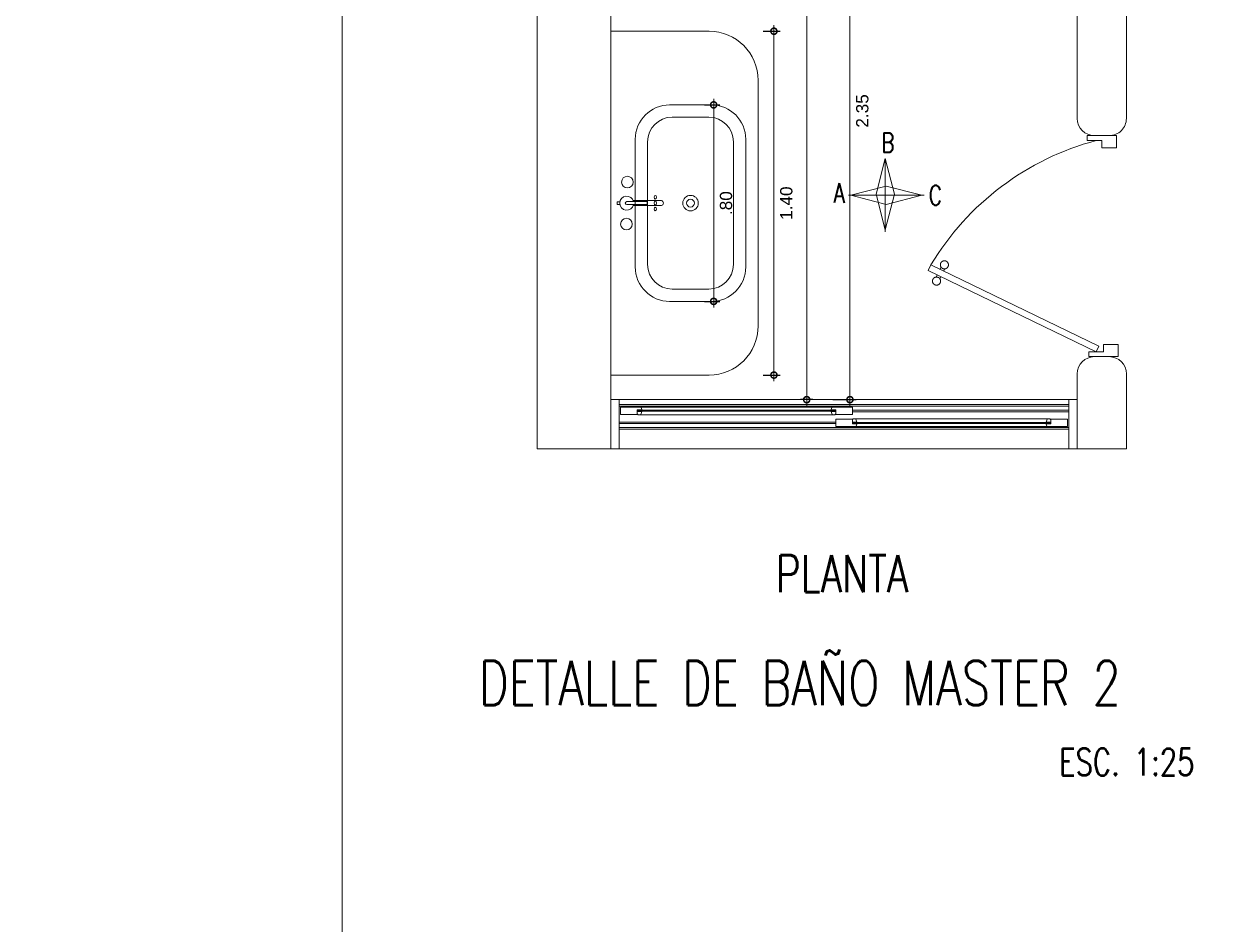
# Model space of a CAD drawing. Header units: metres. Extents: x 113 to 2416, y -346 to 476.
# Drawn here: x 281.835 to 286.719, y -159.708 to -156.044 of the extents above; entities that cross this region are included whole.
import ezdxf

# ---------------------------------------------------------------- set-up
doc = ezdxf.new("R2010")
doc.units = ezdxf.units.M
doc.header["$PDMODE"] = 34
doc.linetypes.add('0', pattern=[0])
doc.layers.get('0').update_dxf_attribs({"color": 250, "linetype": '0', "lineweight": 20})
doc.layers.get('Defpoints').update_dxf_attribs({"color": 6})
for name, color, linetype, lineweight in [('A-DOOR', 35, 'Continuous', 5), ('A-WALL', 250, 'Continuous', 20), ('baños', 140, 'Continuous', 0), ('cristales', 131, 'Continuous', 0), ('DIMENSIONES', 5, 'Continuous', 5), ('SE-4', 254, 'Continuous', 0), ('textos', 7, 'Continuous', 0)]:
    doc.layers.add(name, color=color, linetype=linetype, lineweight=lineweight)
doc.styles.add('Arch-Dim', font='romans.shx', dxfattribs={"width": 0.75})
doc.styles.add('ESC25-2mm', font='arial.ttf', dxfattribs={"height": 0.05})
doc.styles.get("Standard").update_dxf_attribs({"font": 'arial.ttf', "height": 0.1875})
doc.dimstyles.new('DIMS25', dxfattribs={"dimtxt": 0.05, "dimasz": 0.05, "dimexe": 0.025, "dimexo": 0.025, "dimgap": 0.025, "dimtad": 2, "dimzin": 4, "dimdsep": 46, "dimtxsty": 'ESC25-2mm', "dimblk": 'DOTSMALL', "dimcen": 0.025, "dimdle": 0.025, "dimclrd": 256, "dimclre": 256, "dimclrt": 1, "dimadec": 0, "dimazin": 0, "dimtfac": 1, "dimtix": 1, "dimtmove": 2, "dimatfit": 3, "dimfxl": 1, "dimtolj": 1, "dimtzin": 0, "dimlwd": -1, "dimarcsym": 0})

# ---------------------------------------------------------------- blocks, each defined once
blk = doc.blocks.new('P90')
at = {"layer": 'A-DOOR'}
for p, q in [((-0.0476, -0.8576), (0.6364, -0.5264)), ((0.5992, -0.5445), (0.5949, -0.5355)), ((0.6473, -0.5489), (0.6364, -0.5264)), ((-0.0368, -0.88), (0.6473, -0.5489)), ((0.5843, -0.5517), (0.58, -0.5427)), ((0.5952, -0.5741), (0.5995, -0.5831)), ((0.6101, -0.5669), (0.6144, -0.5759)), ((-0.0368, -0.88), (-0.0476, -0.8576))]:
    blk.add_line(p, q, dxfattribs=at)
for points in [[(-0.06, -0.02), (-0.06, -0.05), (-0.12, -0.05), (-0.12, 0), (0, 0), (0, -0.02)], [(-0.0668, -0.88), (-0.0668, -0.85), (-0.1268, -0.85), (-0.1268, -0.9), (-0.0068, -0.9), (-0.0068, -0.88)]]:
    blk.add_lwpolyline(points, close=True, dxfattribs=at)
blk.add_arc((-0.3259, -1.105), 1.1228, 31.0139, 75.0797, dxfattribs=at)
for points in [[(0.5812, -0.5096), (0.5857, -0.5096), (0.5933, -0.5141), (0.5977, -0.5218), (0.5977, -0.5306), (0.5933, -0.5383), (0.5856, -0.5427), (0.5767, -0.5427), (0.5691, -0.5383), (0.5647, -0.5306), (0.5647, -0.5217), (0.5691, -0.514), (0.5768, -0.5096), (0.5812, -0.5096)], [(0.6133, -0.5758), (0.6177, -0.5758), (0.6254, -0.5803), (0.6298, -0.5879), (0.6298, -0.5968), (0.6253, -0.6045), (0.6176, -0.6089), (0.6088, -0.6089), (0.6011, -0.6044), (0.5967, -0.5967), (0.5967, -0.5879), (0.6011, -0.5802), (0.6088, -0.5758), (0.6133, -0.5758)]]:
    blk.add_open_spline(points, degree=2, dxfattribs=at)
blk = doc.blocks.new('A$C57825f6e')
at = {"layer": 'A-DOOR'}
for p, q in [((0, 0.2), (1.9, 0.2)), ((0, 0.2), (0, 0)), ((0.034, 0), (0.034, 0.2)), ((1.866, 0), (1.866, 0.2)), ((1.9, 0.2), (1.9, 0)), ((0.034, 0.18), (1.866, 0.18)), ((0.04, 0.1675), (0.0415, 0.169)), ((0.04, 0.1405), (0.04, 0.1675)), ((0.0415, 0.169), (0.1221, 0.169)), ((0.1255, 0.158), (0.108, 0.158)), ((0.108, 0.158), (0.108, 0.1405)), ((0.108, 0.155), (0.113, 0.155)), ((0.108, 0.155), (0.113, 0.155)), ((0.113, 0.157), (0.119, 0.153)), ((0.113, 0.153), (0.119, 0.157)), ((0.1221, 0.169), (0.124, 0.1675)), ((0.1221, 0.169), (0.9019, 0.169)), ((0.124, 0.1675), (0.126, 0.1595)), ((0.126, 0.1585), (0.1255, 0.158)), ((0.126, 0.1595), (0.126, 0.1585)), ((0.9, 0.1675), (0.898, 0.1595)), ((0.898, 0.1595), (0.898, 0.1585)), ((0.898, 0.1585), (0.8985, 0.158)), ((0.8985, 0.158), (0.916, 0.158)), ((0.9019, 0.169), (0.9, 0.1675)), ((0.9825, 0.169), (0.9019, 0.169)), ((0.911, 0.157), (0.905, 0.153)), ((0.911, 0.153), (0.905, 0.157)), ((0.916, 0.155), (0.911, 0.155)), ((0.916, 0.155), (0.911, 0.155)), ((0.916, 0.158), (0.916, 0.1405)), ((0.984, 0.1675), (0.9825, 0.169)), ((0.984, 0.1405), (0.984, 0.1675)), ((0.0415, 0.139), (0.04, 0.1405)), ((0.1065, 0.139), (0.0415, 0.139)), ((0.108, 0.1405), (0.1065, 0.139)), ((0.9028, 0.138), (0.1212, 0.138)), ((0.916, 0.1405), (0.9175, 0.139)), ((0.9175, 0.121), (0.916, 0.1195)), ((0.916, 0.1195), (0.916, 0.0925)), ((0.9175, 0.139), (0.9825, 0.139)), ((0.9825, 0.121), (0.9175, 0.121)), ((0.984, 0.1405), (0.9825, 0.139)), ((0.984, 0.1195), (0.9825, 0.121)), ((0.984, 0.102), (0.984, 0.1195)), ((0.984, 0.105), (0.989, 0.105)), ((0.984, 0.105), (0.989, 0.105)), ((1.0015, 0.102), (0.984, 0.102)), ((0.989, 0.103), (0.995, 0.107)), ((0.989, 0.107), (0.995, 0.103)), ((0.9972, 0.122), (1.7788, 0.122)), ((1, 0.0925), (1.002, 0.1005)), ((1.002, 0.1015), (1.0015, 0.102)), ((1.002, 0.1005), (1.002, 0.1015)), ((1.774, 0.1015), (1.7745, 0.102)), ((1.774, 0.1005), (1.774, 0.1015)), ((1.776, 0.0925), (1.774, 0.1005)), ((1.7745, 0.102), (1.792, 0.102)), ((1.787, 0.103), (1.781, 0.107)), ((1.787, 0.107), (1.781, 0.103)), ((1.792, 0.105), (1.787, 0.105)), ((1.792, 0.105), (1.787, 0.105)), ((1.792, 0.1195), (1.7935, 0.121)), ((1.792, 0.102), (1.792, 0.1195)), ((1.7935, 0.121), (1.8585, 0.121)), ((1.8585, 0.121), (1.86, 0.1195)), ((1.86, 0.1195), (1.86, 0.0925)), ((0.034, 0.08), (1.866, 0.08)), ((0.916, 0.0925), (0.9175, 0.091)), ((0.9175, 0.091), (0.9981, 0.091)), ((0.9981, 0.091), (1, 0.0925)), ((1.7779, 0.091), (0.9981, 0.091)), ((1.7779, 0.091), (1.776, 0.0925)), ((1.8585, 0.091), (1.7779, 0.091)), ((1.86, 0.0925), (1.8585, 0.091)), ((0, 0), (1.9, 0))]:
    blk.add_line(p, q, dxfattribs=at)
at = {"layer": 'A-DOOR', "color": 8}
for p, q in [((0.034, 0.174), (1.866, 0.174)), ((1.866, 0.157), (0.984, 0.157)), ((1.866, 0.151), (0.984, 0.151)), ((0.916, 0.109), (0.034, 0.109)), ((0.916, 0.103), (0.034, 0.103)), ((0.034, 0.086), (1.866, 0.086))]:
    blk.add_line(p, q, dxfattribs=at)
at = {"layer": 'A-DOOR'}
for points in [[(0.108, 0.155), (0.113, 0.155), (0.113, 0.155), (0.108, 0.155)], [(0.113, 0.157), (0.119, 0.157), (0.119, 0.153), (0.113, 0.153)], [(0.113, 0.157), (0.911, 0.157), (0.911, 0.153), (0.113, 0.153)], [(0.1255, 0.158), (0.1135, 0.158), (0.1135, 0.157), (0.1255, 0.157)], [(0.1255, 0.153), (0.1135, 0.153), (0.1135, 0.152), (0.1255, 0.152)], [(0.119, 0.157), (0.124, 0.157), (0.124, 0.153), (0.119, 0.153)], [(0.8985, 0.158), (0.9105, 0.158), (0.9105, 0.157), (0.8985, 0.157)], [(0.8985, 0.153), (0.9105, 0.153), (0.9105, 0.152), (0.8985, 0.152)], [(0.905, 0.157), (0.9, 0.157), (0.9, 0.153), (0.905, 0.153)], [(0.911, 0.157), (0.905, 0.157), (0.905, 0.153), (0.911, 0.153)], [(0.916, 0.155), (0.911, 0.155), (0.911, 0.155), (0.916, 0.155)], [(0.984, 0.105), (0.989, 0.105), (0.989, 0.105), (0.984, 0.105)], [(1.787, 0.103), (0.989, 0.103), (0.989, 0.107), (1.787, 0.107)], [(0.989, 0.103), (0.995, 0.103), (0.995, 0.107), (0.989, 0.107)], [(1.0015, 0.107), (0.9895, 0.107), (0.9895, 0.108), (1.0015, 0.108)], [(1.0015, 0.102), (0.9895, 0.102), (0.9895, 0.103), (1.0015, 0.103)], [(0.995, 0.103), (1, 0.103), (1, 0.107), (0.995, 0.107)], [(1.7745, 0.107), (1.7865, 0.107), (1.7865, 0.108), (1.7745, 0.108)], [(1.7745, 0.102), (1.7865, 0.102), (1.7865, 0.103), (1.7745, 0.103)], [(1.781, 0.103), (1.776, 0.103), (1.776, 0.107), (1.781, 0.107)], [(1.787, 0.103), (1.781, 0.103), (1.781, 0.107), (1.787, 0.107)], [(1.792, 0.105), (1.787, 0.105), (1.787, 0.105), (1.792, 0.105)]]:
    blk.add_lwpolyline(points, close=True, dxfattribs=at)
for points in [[(0.1101, 0.1395, 0.341999), (0.1082, 0.141), (0.108, 0.1413), (0.108, 0.151), (0.109, 0.152), (0.126, 0.152), (0.126, 0.1515), (0.1227, 0.1391, -0.339454), (0.1212, 0.138), (0.1121, 0.138, -0.341999)], [(0.9139, 0.1395, -0.341999), (0.9158, 0.141), (0.916, 0.1413), (0.916, 0.151), (0.915, 0.152), (0.898, 0.152), (0.898, 0.1515), (0.9013, 0.1391, 0.339454), (0.9028, 0.138), (0.9119, 0.138, 0.341999)], [(0.9861, 0.1205, -0.341999), (0.9842, 0.119), (0.984, 0.1187), (0.984, 0.109), (0.985, 0.108), (1.002, 0.108), (1.002, 0.1085), (0.9987, 0.1209, 0.339454), (0.9972, 0.122), (0.9881, 0.122, 0.341999)], [(1.7899, 0.1205, 0.341999), (1.7918, 0.119), (1.792, 0.1187), (1.792, 0.109), (1.791, 0.108), (1.774, 0.108), (1.774, 0.1085), (1.7773, 0.1209, -0.339454), (1.7788, 0.122), (1.7879, 0.122, -0.341999)]]:
    blk.add_lwpolyline(points, format="xyb", close=True, dxfattribs=at)
at = {"layer": 'A-DOOR', "color": 7}
for points in [[(0.113, 0.153), (0.911, 0.153), (0.911, 0.157), (0.113, 0.157)], [(1.787, 0.107), (0.989, 0.107), (0.989, 0.103), (1.787, 0.103)]]:
    blk.add_lwpolyline(points, close=True, dxfattribs=at)
at = {"layer": 'cristales', "const_width": 0.004}
for points in [[(0.124, 0.155), (0.9, 0.155)], [(1.776, 0.105), (1, 0.105)]]:
    blk.add_lwpolyline(points, dxfattribs=at)
blk = doc.blocks.new('_DotSmall')
at = {"color": 0, "linetype": 'ByBlock', "lineweight": 13, "const_width": 0.5}
blk.add_lwpolyline([(-0.0625, 0, 1), (0.0625, 0, 1)], format="xyb", close=True, dxfattribs=at)
blk = doc.blocks.new('*D457')
at = {"layer": 'Defpoints', "color": 0, "transparency": 16777216}
for p in [(285.0933, -155.2223), (285.104, -157.5732), (285.1989, -157.5732)]:
    blk.add_point(p, dxfattribs=at)
at = {"layer": 'DIMENSIONES', "transparency": 16777216}
blk.add_line((285.1989, -155.1973), (285.1989, -157.5982), dxfattribs=at)
at = {"layer": 'DIMENSIONES', "lineweight": -2, "transparency": 16777216}
for p, q in [((285.1183, -155.2223), (285.2239, -155.2223)), ((285.129, -157.5732), (285.2239, -157.5732))]:
    blk.add_line(p, q, dxfattribs=at)
at = {"layer": 'DIMENSIONES', "transparency": 16777216, "xscale": 0.05, "yscale": 0.05, "zscale": 0.05}
for p, rotation in [((285.1989, -155.2223), 90), ((285.1989, -157.5732), 270)]:
    blk.add_blockref('_DotSmall', p, dxfattribs=dict(at, rotation=rotation))
at = {"layer": 'DIMENSIONES', "color": 5, "transparency": 16777216, "insert": (285.2495, -156.3978), "char_height": 0.05, "attachment_point": 5, "rotation": 90, "style": 'ESC25-2mm'}
blk.add_mtext('\\A1;2.35', dxfattribs=at)
blk = doc.blocks.new('*D459')
at = {"layer": 'Defpoints', "color": 0, "transparency": 16777216}
for p in [(284.8209, -156.0732), (284.8209, -157.4732), (284.8893, -157.4732)]:
    blk.add_point(p, dxfattribs=at)
at = {"layer": 'DIMENSIONES', "lineweight": -2, "transparency": 16777216}
for p, q in [((284.8459, -156.0732), (284.9143, -156.0732)), ((284.8459, -157.4732), (284.9143, -157.4732))]:
    blk.add_line(p, q, dxfattribs=at)
at = {"layer": 'DIMENSIONES', "transparency": 16777216}
blk.add_line((284.8893, -156.0482), (284.8893, -157.4982), dxfattribs=at)
at = {"layer": 'DIMENSIONES', "transparency": 16777216, "xscale": 0.05, "yscale": 0.05, "zscale": 0.05}
for p, rotation in [((284.8893, -156.0732), 90), ((284.8893, -157.4732), 270)]:
    blk.add_blockref('_DotSmall', p, dxfattribs=dict(at, rotation=rotation))
at = {"layer": 'DIMENSIONES', "color": 5, "lineweight": 13, "transparency": 16777216, "insert": (284.9399, -156.7732), "char_height": 0.05, "attachment_point": 5, "rotation": 90, "style": 'ESC25-2mm'}
blk.add_mtext('\\A1;1.40', dxfattribs=at)
blk = doc.blocks.new('*D460')
at = {"layer": 'Defpoints', "color": 0, "transparency": 16777216}
for p in [(285.0717, -154.1232), (285.0228, -157.5732), (285.0723, -157.5732)]:
    blk.add_point(p, dxfattribs=at)
at = {"layer": 'DIMENSIONES', "lineweight": -2, "transparency": 16777216}
for p, q in [((285.0467, -154.1232), (284.9978, -154.1232)), ((285.0473, -157.5732), (284.9978, -157.5732))]:
    blk.add_line(p, q, dxfattribs=at)
at = {"layer": 'DIMENSIONES', "transparency": 16777216}
blk.add_line((285.0228, -154.0982), (285.0228, -157.5982), dxfattribs=at)
at = {"layer": 'DIMENSIONES', "transparency": 16777216, "xscale": 0.05, "yscale": 0.05, "zscale": 0.05}
for p, rotation in [((285.0228, -154.1232), 90), ((285.0228, -157.5732), 270)]:
    blk.add_blockref('_DotSmall', p, dxfattribs=dict(at, rotation=rotation))
at = {"layer": 'DIMENSIONES', "color": 5, "lineweight": 13, "transparency": 16777216, "insert": (284.9722, -155.8482), "char_height": 0.05, "attachment_point": 5, "rotation": 90, "style": 'ESC25-2mm'}
blk.add_mtext('\\A1;3.45', dxfattribs=at)
blk = doc.blocks.new('A$C160d384d')
at = {"layer": 'baños'}
for p, q in [((0.2143, 0.8), (0.3843, 0.8)), ((0.2243, 0.75), (0.3743, 0.75)), ((0.0743, 0.14), (0.0743, 0.66)), ((0.1243, 0.15), (0.1243, 0.65)), ((0.4743, 0.65), (0.4743, 0.15)), ((0.5243, 0.66), (0.5243, 0.14)), ((0.3743, 0.05), (0.2243, 0.05)), ((0.3843, 0), (0.2143, 0))]:
    blk.add_line(p, q, dxfattribs=at)
at = {"layer": 'baños', "linetype": 'Continuous'}
for p, q in [((0.0005, 0.405, 0), (0, 0.4043, 0)), ((0, 0.4043, 0), (0, 0.3957, 0)), ((0, 0.3957, 0), (0.0005, 0.395, 0)), ((0.0114, 0.405, 0), (0.0005, 0.405, 0)), ((0.0005, 0.395, 0), (0.0114, 0.395, 0)), ((0.0395, 0.4062, 0), (0.0395, 0.4062, 0)), ((0.0395, 0.4062, 0), (0.1223, 0.4062, 0.0004)), ((0.0395, 0.3939, 0), (0.0395, 0.3939, 0)), ((0.0661, 0.4101, 0), (0.1804, 0.4101, 0)), ((0.1223, 0.4062, 0.0004), (0.1223, 0.3939, 0.0004)), ((0.1804, 0.39, 0), (0.0661, 0.39, 0))]:
    blk.add_line(p, q, dxfattribs=at)
at = {"layer": 'baños', "linetype": 'Continuous', "extrusion": (1.31781e-06, -1, -8.43443e-26)}
for p, q in [((0.1223, 0.3939, 0.0004), (0.0395, 0.3939, 0)), ((0.0395, 0.3939, 0), (0.1223, 0.3939, 0.0004))]:
    blk.add_line(p, q, dxfattribs=at)
at = {"layer": 'baños', "linetype": 'Continuous'}
for centre, radius in [((0.0422, 0.4857), 0.0237), ((0.2993, 0.4), 0.0317), ((0.2993, 0.4), 0.0159), ((0.0384, 0.3146), 0.0237)]:
    blk.add_circle(centre, radius, dxfattribs=at)
at = {"layer": 'baños'}
for centre, radius, start, end in [((0.2143, 0.66), 0.14, 90, 180), ((0.3843, 0.66), 0.14, 0, 90), ((0.2243, 0.65), 0.1, 90, 180), ((0.3743, 0.65), 0.1, 0, 90), ((0.2243, 0.15), 0.1, 180, 270), ((0.3743, 0.15), 0.1, 270, 360), ((0.2143, 0.14), 0.14, 180, 270), ((0.3843, 0.14), 0.14, 270, 0)]:
    blk.add_arc(centre, radius, start, end, dxfattribs=at)
at = {"layer": 'baños', "linetype": 'Continuous'}
for centre, radius, start, end in [((0.0395, 0.4), 0.0285, 12.564, 347.4316), ((0.0398, 0.3997, 0), 0.00653, 92.8714, 177.1287), ((0.0398, 0.4004, 0), 0.00653, 182.8714, 267.1287), ((0.1786, 0.4001, 0), 0.0101, 359.5645, 79.3894), ((0.1786, 0.4, 0), 0.0101, 280.6108, 0.4357)]:
    blk.add_arc(centre, radius, start, end, dxfattribs=at)
at = {"layer": 'baños', "linetype": 'Continuous', "extrusion": (3.61622e-27, 8.43443e-26, -1)}
for centre, major_axis, ratio in [((0.1558, 0.4), (0, -0.0085), 0.599546), ((0.1557, 0.424), (0.00005, -0.0075), 0.581577), ((0.1558, 0.376), (0.00005, -0.0075), 0.581577)]:
    blk.add_ellipse(centre, major_axis=major_axis, ratio=ratio, dxfattribs=at)
at = {"layer": 'baños', "linetype": 'Continuous', "flags": 8}
for tag, p in [('TRADENAME', (0.1887, 0.4, 0)), ('MODELNUMBER', (0.1887, 0.4, 0)), ('MATERIAL', (0.1888, 0.4, 0)), ('PRODUCT', (0.1888, 0.4, 0))]:
    blk.add_attdef(tag, p, '', height=0.0000254, rotation=270.0001, dxfattribs=at)
at = {"layer": 'baños', "linetype": 'Continuous'}
for tag, p in [('MATERIAL', (0.299, 0.3999)), ('PRODUCT', (0.299, 0.3999)), ('TRADENAME', (0.2991, 0.3999)), ('MODELNUMBER', (0.2991, 0.3999))]:
    blk.add_attdef(tag, p, '', height=0.0000254, rotation=90.0001, dxfattribs=at)
blk = doc.blocks.new('*D471')
at = {"layer": 'Defpoints', "color": 0, "transparency": 16777216}
for p in [(284.5816, -156.3731), (284.5816, -157.1731), (284.6439, -157.1731)]:
    blk.add_point(p, dxfattribs=at)
at = {"layer": 'DIMENSIONES', "lineweight": -2, "transparency": 16777216}
for p, q in [((284.6066, -156.3731), (284.6689, -156.3731)), ((284.6066, -157.1731), (284.6689, -157.1731))]:
    blk.add_line(p, q, dxfattribs=at)
at = {"layer": 'DIMENSIONES', "transparency": 16777216}
blk.add_line((284.6439, -156.3481), (284.6439, -157.1981), dxfattribs=at)
at = {"layer": 'DIMENSIONES', "transparency": 16777216, "xscale": 0.05, "yscale": 0.05, "zscale": 0.05}
for p, rotation in [((284.6439, -156.3731), 90), ((284.6439, -157.1731), 270)]:
    blk.add_blockref('_DotSmall', p, dxfattribs=dict(at, rotation=rotation))
at = {"layer": 'DIMENSIONES', "color": 5, "lineweight": 13, "transparency": 16777216, "insert": (284.6944, -156.7731), "char_height": 0.05, "attachment_point": 5, "rotation": 90, "style": 'ESC25-2mm'}
blk.add_mtext('\\A1;.80', dxfattribs=at)

msp = doc.modelspace()

# ---------------------------------------------------------------- hatches: boundary and pattern name
at = {"layer": 'SE-4', "true_color": 0xffffff}
h = msp.add_hatch(dxfattribs=at)
h.set_pattern_fill('ANGLE')
h.set_pattern_definition([(0, (-89.081, -159.293), (0, 6.985), [5.08, -1.905]), (90, (-89.081, -159.293), (-6.985, 4e-16), [5.08, -1.905])])
h.paths.add_polyline_path([(294.9755, -157.2636, -0.285116), (294.9829, -157.2586, -0.03215), (294.5925, -157.2512), (294.5916, -157.2475, 0.339617), (294.5834, -157.2412), (294.4384, -157.2412, 0.094509), (294.5614, -157.5419), (294.6389, -157.5419), (294.8813, -157.5419, -0.170993)])
h.paths.add_polyline_path([(294.4634, -156.9296), (294.3652, -156.9296), (294.256, -156.9296), (294.256, -157.232, 0.414214), (294.2644, -157.2404), (294.4323, -157.2404, 0.368207), (294.4407, -157.2333), (294.4509, -157.1701, -0.368207), (294.4592, -157.163), (294.4595, -157.163, 0.420302), (294.468, -157.1543)])
h.paths.add_polyline_path([(294.359, -156.9757, -0.322429), (294.3572, -156.974, -0.08097), (294.3572, -156.936, -0.322429), (294.359, -156.9342, -0.08097), (294.397, -156.9342, -0.322429), (294.3987, -156.936, -0.011117), (294.3995, -156.9412), (294.4099, -156.9412, -0.414214), (294.4131, -156.9444), (294.4131, -156.9656, -0.414214), (294.4099, -156.9688), (294.3995, -156.9688, -0.011117), (294.3987, -156.974, -0.322429), (294.397, -156.9757, -0.08097)], flags=16)
h.paths.add_polyline_path([(294.4705, -156.8713), (294.3652, -156.8713), (294.2606, -156.8713, 0.382734), (294.2342, -156.8949), (294.2308, -156.9261, 0.44641), (294.234, -156.9296), (294.3652, -156.9296), (294.4971, -156.9296, 0.44641), (294.5003, -156.9261), (294.4969, -156.8949, 0.382734)])
h.paths.add_polyline_path([(294.4131, -156.9444, 0.414214), (294.4099, -156.9412), (294.3632, -156.9412, 0.414214), (294.3601, -156.9444), (294.3601, -156.9656, 0.414214), (294.3632, -156.9688), (294.4099, -156.9688, 0.414214), (294.4131, -156.9656)], flags=0)
h.paths.add_polyline_path([(294.4384, -157.2412), (294.3228, -157.2412, -0.12636), (294.3197, -157.2404), (294.3184, -157.2404), (294.4446, -157.5425), (294.4459, -157.5419), (294.5614, -157.5419, -0.094509)])
h.paths.add_polyline_path([(294.9991, -157.1894, 0.35703), (294.9929, -157.1843), (294.9533, -157.1843), (294.6029, -157.1843), (294.4718, -157.1843, -0.319026), (294.4668, -157.1807, 0.096799), (294.4628, -157.174, 0.069627), (294.461, -157.173), (294.4561, -157.173, 0.068034), (294.4543, -157.1739, 0.19844), (294.4492, -157.1887, -0.352094), (294.4486, -157.1898, 0.042191), (294.4484, -157.1899), (294.4477, -157.1899), (294.4407, -157.2333, -0.178254), (294.4378, -157.2384, 0.000828), (294.4384, -157.2412), (294.5834, -157.2412, -0.339617), (294.5916, -157.2475), (294.5925, -157.2512, 0.032182), (294.9833, -157.2586), (294.9884, -157.2586, 0.353948), (294.9988, -157.2502, 0.102644)])
h.paths.add_polyline_path([(295.0003, -157.1625, 0.283121), (294.9909, -157.1567), (294.551, -157.1567, 0.414214), (294.5489, -157.1588), (294.5489, -157.1705, 0.414214), (294.5521, -157.1736), (295.0016, -157.1736, 0.414214), (295.0038, -157.1715), (295.0038, -157.1693)])
h.paths.add_polyline_path([(295.0005, -157.1378, 0.22662), (294.9953, -157.1327, 0.090321), (294.9599, -157.1238, -0.038866), (294.8509, -157.1322), (294.6811, -157.1322, -0.022858), (294.5118, -157.1241, 0.313873), (294.5083, -157.1291), (294.5083, -157.1482), (294.5427, -157.1482), (295.0012, -157.1482, 0.520081), (295.0032, -157.1453)])
h.paths.add_polyline_path([(294.9599, -157.1238, 0.018366), (294.5132, -157.1238, 0.070316), (294.5118, -157.1241, 0.022858), (294.6811, -157.1322), (294.8509, -157.1322, 0.038866)])
h.paths.add_polyline_path([(294.5471, -157.1493, -0.284168), (294.549, -157.1482), (294.5427, -157.1482), (294.5083, -157.1482), (294.5083, -157.1822, 0.414214), (294.5104, -157.1843), (294.5277, -157.1843, 0.284168), (294.5305, -157.1825)])
h.paths.add_polyline_path([(294.6312, -157.1736), (294.535, -157.1736), (294.5305, -157.1825, -0.284168), (294.5277, -157.1843), (294.6029, -157.1843), (294.6534, -157.1843, -0.230009)], flags=17)
h.paths.add_polyline_path([(294.8786, -157.1736), (294.6753, -157.1736, -0.227447), (294.6534, -157.1843), (294.9008, -157.1843, -0.230009)], flags=17)
h.paths.add_polyline_path([(294.5083, -157.173), (294.461, -157.173, -0.069627), (294.4628, -157.174, -0.096799), (294.4668, -157.1807, 0.319026), (294.4718, -157.1843), (294.5104, -157.1843, -0.414214), (294.5083, -157.1822)], flags=17)
h.paths.add_polyline_path([(294.9141, -157.1482), (294.874, -157.1482, 0.418345)])
h.paths.add_polyline_path([(293.2813, -154.9714), (293.2813, -154.8104), (293.1783, -154.8104), (293.1783, -154.9714)], flags=9)
h.paths.add_polyline_path([(293.141, -155.3209), (293.141, -155.16), (293.0379, -155.16), (293.0379, -155.3209)], flags=9)
h.paths.add_polyline_path([(293.0063, -156.0289), (293.0063, -155.9068), (292.9033, -155.9068), (292.9033, -156.0289)], flags=9)
h.paths.add_polyline_path([(291.0073, -156.4294), (291.6897, -156.4294), (291.6897, -156.0432), (291.0073, -156.0432)], flags=9)
h.paths.add_polyline_path([(290.6178, -155.8252), (291.6909, -155.8252), (291.6909, -155.5782), (290.6178, -155.5782)], flags=9)
h.paths.add_polyline_path([(290.9414, -155.4164), (291.6267, -155.4164), (291.6267, -155.1694), (290.9414, -155.1694)], flags=9)
h.paths.add_polyline_path([(291.1097, -154.5453), (291.8667, -154.5453), (291.8667, -154.1591), (291.1097, -154.1591)], flags=9)
h.paths.add_polyline_path([(284.716, -155.5542), (286.2721, -155.5542), (286.2721, -155.3072), (284.716, -155.3072)], flags=9)
h.paths.add_polyline_path([(285.1633, -156.1133), (286.2721, -156.1133), (286.2721, -155.8663), (285.1633, -155.8663)], flags=9)
h.paths.add_polyline_path([(285.1961, -155.7513), (286.2721, -155.7513), (286.2721, -155.5043), (285.1961, -155.5043)], flags=9)
h.paths.add_polyline_path([(285.4419, -154.4025), (286.2972, -154.4025), (286.2972, -154.0164), (285.4419, -154.0164)], flags=9)
h.paths.add_polyline_path([(285.556, -153.6286), (286.2413, -153.6286), (286.2413, -153.2424), (285.556, -153.2424)], flags=9)
h.paths.add_polyline_path([(281.8347, -155.5499), (283.3993, -155.5499), (283.3993, -154.6074), (281.8347, -154.6074)], flags=9)

# ---------------------------------------------------------------- linework, layer by layer
at = {"layer": 'A-WALL'}
for p, q in [((283.9249, -153.9732), (283.9249, -157.7732)), ((286.3249, -156.4297), (286.3249, -153.9732)), ((286.1249, -154.1732), (286.1249, -156.4282)), ((284.2249, -155.2223), (284.2249, -157.7732)), ((286.1949, -156.4982), (286.2549, -156.4982)), ((286.1949, -157.3982), (286.2549, -157.3982)), ((286.1249, -157.4682), (286.1249, -157.7732)), ((286.3249, -157.4682), (286.3249, -157.7732)), ((284.2249, -157.7732), (283.9249, -157.7732)), ((286.3249, -157.7732), (286.1249, -157.7732))]:
    msp.add_line(p, q, dxfattribs=at)
for centre, start, end in [((286.1949, -156.4282), 180, 270), ((286.2549, -156.4282), 270, 0.0062), ((286.1949, -157.4682), 90, 180), ((286.2549, -157.4682), 0, 90)]:
    msp.add_arc(centre, 0.07, start, end, dxfattribs=at)
at = {"layer": 'baños'}
for p, q in [((284.6249, -156.0732), (284.2249, -156.0732)), ((284.8249, -156.2732), (284.8249, -157.2732)), ((284.6249, -157.4732), (284.2249, -157.4732))]:
    msp.add_line(p, q, dxfattribs=at)
for centre, start, end in [((284.6249, -156.2732), 0, 90), ((284.6249, -157.2732), 270, 0)]:
    msp.add_arc(centre, 0.2, start, end, dxfattribs=at)
at = {"layer": 'Defpoints', "lineweight": 13}
msp.add_lwpolyline([(283.1304, -152.9098), (301.8964, -152.9098), (301.8964, -166.5062), (283.1304, -166.5062)], close=True, dxfattribs=at)
at = {"layer": 'textos', "lineweight": 13}
for p, q in [((285.3426, -156.5919), (285.3054, -156.7368)), ((285.3426, -156.5919), (285.3054, -156.7368)), ((285.3426, -156.5919), (285.3798, -156.7368)), ((285.3426, -156.5919), (285.3426, -156.8905)), ((285.3426, -156.5919), (285.3798, -156.7368)), ((285.2022, -156.7412), (285.3471, -156.704)), ((285.2022, -156.7412), (285.3471, -156.704)), ((285.492, -156.7412), (285.3471, -156.704)), ((285.492, -156.7412), (285.3471, -156.704)), ((285.492, -156.7412), (285.1933, -156.7412)), ((285.2022, -156.7412), (285.5008, -156.7412)), ((285.2022, -156.7412), (285.3471, -156.7784)), ((285.2022, -156.7412), (285.3471, -156.7784)), ((285.3426, -156.8816), (285.3054, -156.7368)), ((285.3426, -156.8816), (285.3054, -156.7368)), ((285.3426, -156.8816), (285.3798, -156.7368)), ((285.3426, -156.8816), (285.3798, -156.7368)), ((285.492, -156.7412), (285.3471, -156.7784)), ((285.492, -156.7412), (285.3471, -156.7784))]:
    msp.add_line(p, q, dxfattribs=at)

# ---------------------------------------------------------------- block references
at = {"color": 1}
ref = msp.add_blockref('A$C160d384d', (284.2503, -157.1731), dxfattribs=at)
ref.add_attrib('MATERIAL', 'VITREOUS CHINA', (284.5493, -156.7732), dxfattribs={"layer": 'baños', "linetype": 'Continuous', "height": 0.0000254, "rotation": 90.0001})
ref.add_attrib('PRODUCT', 'BATHROOM SINK', (284.5493, -156.7732), dxfattribs={"layer": 'baños', "linetype": 'Continuous', "height": 0.0000254, "rotation": 90.0001})
ref.add_attrib('TRADENAME', 'VOX', (284.5494, -156.7732), dxfattribs={"layer": 'baños', "linetype": 'Continuous', "height": 0.0000254, "rotation": 90.0001})
ref.add_attrib('MODELNUMBER', 'K-5373', (284.5494, -156.7732), dxfattribs={"layer": 'baños', "linetype": 'Continuous', "height": 0.0000254, "rotation": 90.0001})
ref.add_attrib('MATERIAL', 'BRASS', (284.4391, -156.7731, 0), dxfattribs={"layer": 'baños', "linetype": 'Continuous', "height": 0.0000254, "rotation": 270.0001})
ref.add_attrib('PRODUCT', 'FAUCETS', (284.4391, -156.7731, 0), dxfattribs={"layer": 'baños', "linetype": 'Continuous', "height": 0.0000254, "rotation": 270.0001})
ref.add_attrib('TRADENAME', 'PURIST', (284.439, -156.7731, 0), dxfattribs={"layer": 'baños', "linetype": 'Continuous', "height": 0.0000254, "rotation": 270.0001})
ref.add_attrib('MODELNUMBER', 'K-14404-4A', (284.439, -156.7731, 0), dxfattribs={"layer": 'baños', "linetype": 'Continuous', "height": 0.0000254, "rotation": 270.0001})
msp.add_blockref('A$C57825f6e', (284.2249, -157.7732), dxfattribs=at)
at = {"layer": 'A-DOOR', "xscale": -1}
msp.add_blockref('P90', (286.1649, -156.4982), dxfattribs=at)

# ---------------------------------------------------------------- texts
at = {"layer": 'textos', "lineweight": 13, "char_height": 0.08, "width": 1.189165, "attachment_point": 1, "style": 'Arch-Dim'}
for s, insert in [('\\pxt5.9124,29;B', (285.3264, -156.4869)), ('\\pxt5.9124,29;A', (285.1323, -156.6914)), ('\\pxt5.9124,29;C', (285.52, -156.701))]:
    msp.add_mtext(s, dxfattribs=dict(at, insert=insert))
at = {"layer": 'textos', "lineweight": 13, "attachment_point": 1, "style": 'Arch-Dim'}
for s, insert, char_height in [('PLANTA', (284.8972, -158.2065), 0.15), ('DETALLE DE BAÑO MASTER 2', (283.6875, -158.6369), 0.18), ('ESC. 1:25', (286.0507, -158.9932), 0.11)]:
    msp.add_mtext_dynamic_manual_height_columns(s, width=26.65337, gutter_width=15, heights=[0], dxfattribs=dict(at, insert=insert, char_height=char_height))

# ---------------------------------------------------------------- dimensions: what is measured, and where the dimension line sits
at = {"layer": 'DIMENSIONES', "lineweight": 13}
for base, p1, p2, picture, middle in [((285.0228, -157.5732), (285.0717, -154.1232), (285.0723, -157.5732), '*D460', (284.9722, -155.8482)), ((284.8893, -157.4732), (284.8209, -156.0732), (284.8209, -157.4732), '*D459', (284.9399, -156.7732)), ((284.6439, -157.1731), (284.5816, -156.3731), (284.5816, -157.1731), '*D471', (284.6944, -156.7731))]:
    dim = msp.add_linear_dim(base=base, p1=p1, p2=p2, angle=90, dimstyle='DIMS25', override={"dimclrt": 5}, dxfattribs=at)
    dim.commit()
    dim.dimension.update_dxf_attribs({"geometry": picture, "text_midpoint": middle})
at = {"layer": 'DIMENSIONES', "color": 1}
dim = msp.add_linear_dim(base=(285.1989, -157.5732), p1=(285.0933, -155.2223), p2=(285.104, -157.5732), angle=90, dimstyle='DIMS25', override={"dimclrt": 5}, dxfattribs=at)
dim.commit()
dim.dimension.update_dxf_attribs({"geometry": '*D457', "text_midpoint": (285.2495, -156.3978)})

doc.saveas('drawing.dxf')
